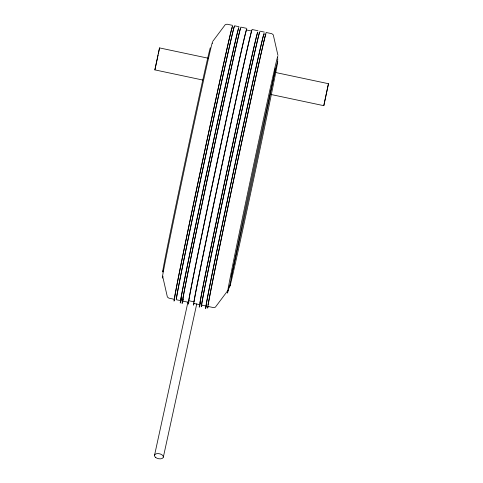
<?xml version="1.0" encoding="UTF-8"?>
<svg xmlns="http://www.w3.org/2000/svg" width="483" height="483" viewBox="0 0 483 483"><rect width="100%" height="100%" fill="white"/><g stroke="black" fill="none" stroke-linecap="round" stroke-linejoin="round"><path stroke-width="0.72" d="M277.628 61.353A114.459 0.99 -78 0 0 242.659 221.745A114.459 0.99 -78 0 0 241.397 235.976A114.459 0.99 -78 0 0 277.628 61.353L277.773 58.769M202.818 80.045L154.868 69.884L159.432 48.228L159.529 47.908L208.215 58.226M159.529 47.908L159.239 49.489M270.685 94.427L323.803 105.68L328.464 83.704L275.346 72.45M328.464 83.704L323.803 105.68M159.118 50.087L158.406 53.589M157.85 56.263L158.128 54.923M157.398 58.401L157.7 56.976M157.247 59.113L154.868 69.884M154.536 455.288L187.978 301.923M163.332 457.153L196.768 303.783M228.707 288.472L230.162 284.692M212.586 41.586L225.265 24.645L227.052 24.198L232.643 25.382M228.054 290.235L215.376 307.176L213.595 307.623L207.998 306.439M234.509 25.78L238.988 26.728M240.854 27.12L246.819 28.388M252.048 29.493L258.013 30.761M259.878 31.154L264.358 32.101M246.487 29.97L251.709 31.075A138.766 1.201 -78 0 0 223.816 156.504A138.766 1.201 -78 0 0 194.16 301.851L188.931 300.746A138.766 1.201 -78 0 1 219.342 151.879A138.766 1.201 -78 0 1 246.402 30.67M174.423 299.321L168.827 298.138L167.378 297.003L162.686 276.385M180.763 300.668L176.289 299.72A140.39 1.22 -78 0 1 207.05 149.114A140.39 1.22 -78 0 1 234.424 26.487M182.628 301.06L188.599 302.328M193.822 303.433L199.793 304.701M201.653 305.093L206.132 306.041M277.96 55.436L273.263 34.818L271.814 33.683L266.224 32.5A140.39 1.22 -78 0 0 235.456 171.387A140.39 1.22 -78 0 0 208.288 306.101M275.346 68.169A108.584 0.942 -78 0 1 274.579 72.522M274.477 73.066A108.584 0.942 -78 0 1 252.144 181.439A108.584 0.942 -78 0 1 231.079 277.182M229.202 286.51A120.327 1.044 -78 0 1 251.027 177.146A120.327 1.044 -78 0 1 277.701 57.229M206.893 303.982A140.39 1.22 -78 0 1 234.231 167.975A140.39 1.22 -78 0 1 263.99 34.589M201.942 304.761A140.39 1.22 -78 0 1 230.258 164.667A140.39 1.22 -78 0 1 259.721 32.361M200.554 302.636A140.39 1.22 -78 0 1 227.891 166.635A140.39 1.22 -78 0 1 257.65 33.249M194.112 303.101A140.39 1.22 -78 0 1 222.041 164.806A140.39 1.22 -78 0 1 251.957 30.206M188.889 301.99A140.39 1.22 -78 0 1 217.579 160.096A140.39 1.22 -78 0 1 246.571 30.188M183.389 299.001A140.39 1.22 -78 0 1 209.58 168.41A140.39 1.22 -78 0 1 240.769 27.833M181.85 297.051A138.766 1.201 -78 0 1 206.996 171.495A138.766 1.201 -78 0 1 238.65 28.31M181.523 298.609A140.39 1.22 -78 0 1 208.101 166.212A140.39 1.22 -78 0 1 238.831 27.936M174.713 298.989A140.39 1.22 -78 0 1 203.023 158.895A140.39 1.22 -78 0 1 232.486 26.589M162.934 276.095A120.327 1.044 -78 0 1 187.67 153.787A120.327 1.044 -78 0 1 212.333 43.379M163.248 270.19A114.459 0.99 -78 0 1 186.565 154.874A114.459 0.99 -78 0 1 210.298 48.469M208.336 304.858A138.766 1.201 -78 0 1 237.992 159.511A138.766 1.201 -78 0 1 265.885 34.082M206.47 304.459A138.766 1.201 -78 0 1 237.25 153.823A138.766 1.201 -78 0 1 263.863 34.879M201.991 303.511A138.766 1.201 -78 0 1 231.653 158.164A138.766 1.201 -78 0 1 259.54 32.735M200.125 303.119A138.766 1.201 -78 0 1 230.536 154.252A138.766 1.201 -78 0 1 257.59 33.043M182.966 299.478A138.766 1.201 -78 0 1 211.373 160.036A138.766 1.201 -78 0 1 240.486 28.352M176.621 298.138A138.766 1.201 -78 0 1 205.027 158.69A138.766 1.201 -78 0 1 234.14 27.006M174.755 297.739A138.766 1.201 -78 0 1 205.541 147.104A138.766 1.201 -78 0 1 232.154 28.159M155.478 457.31A4.492 2.518 12.3 0 0 163.055 457.763A4.492 2.518 12.3 0 0 158.273 453.591A4.492 2.518 12.3 0 0 155.478 457.31"/></g></svg>
